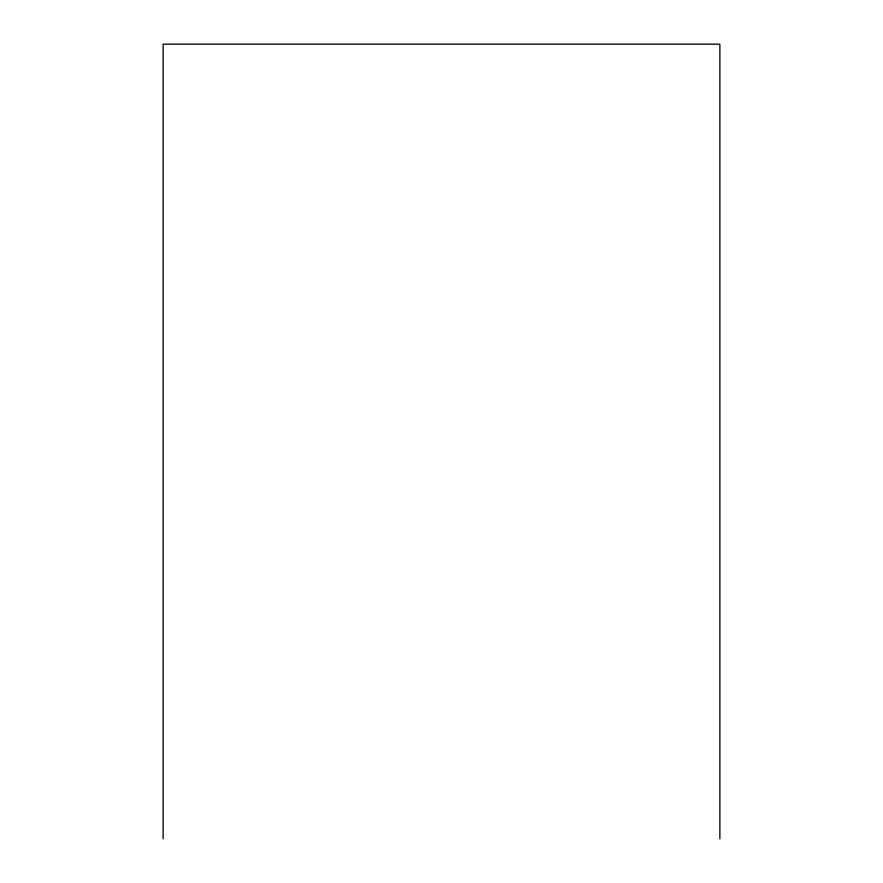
<?xml version="1.0" encoding="UTF-8"?>
<svg xmlns="http://www.w3.org/2000/svg" width="883" height="883" viewBox="0 0 883 883"><rect width="100%" height="100%" fill="white"/><g stroke="black" fill="none" stroke-linecap="round" stroke-linejoin="round"><path stroke-width="1.32" d="M719.877 838.85L719.877 44.15L163.123 44.15L163.123 838.85"/></g></svg>
